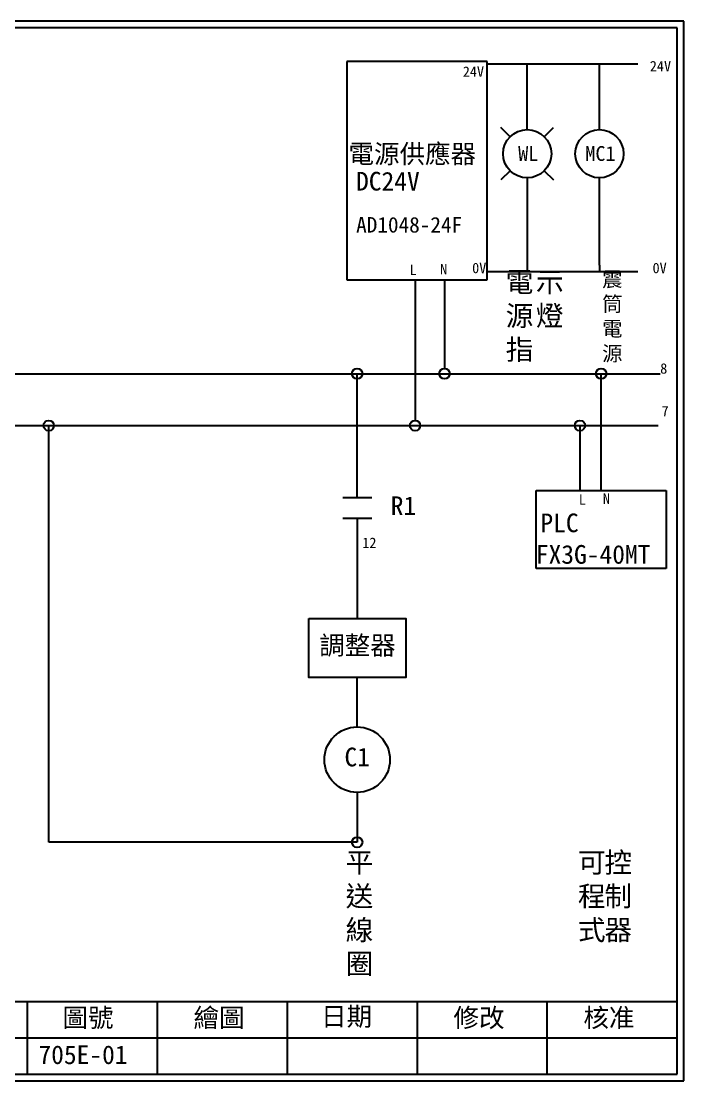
# Model space of a CAD drawing. Extents: x 10 to 297, y 3 to 207.
# Drawn here: x 169.5 to 297, y 3 to 207 of the extents above; entities that cross this region are included whole.
import ezdxf
from ezdxf.enums import TextEntityAlignment as Align

# ---------------------------------------------------------------- set-up
doc = ezdxf.new("R2010")
doc.units = 0
doc.layers.get('0').update_dxf_attribs({"linetype": 'CONTINUOUS'})
doc.layers.add('圖框層', color=7, linetype='CONTINUOUS')
doc.layers.add('標尺寸層', color=3, linetype='CONTINUOUS')
doc.styles.add('CNS', font='romanc.shx', dxfattribs={"bigfont": 'chineset.shx'})
doc.styles.add('STSL', font='kaiu.ttf')

msp = doc.modelspace()

# ---------------------------------------------------------------- linework, layer by layer
for p, q in [((259.19, 199.2), (232.19, 199.2)), ((232.19, 199.2), (232.19, 157.2)), ((259.19, 157.2), (259.19, 199.2)), ((288.16, 198.67), (259.19, 198.67)), ((266.88, 189.99), (266.88, 198.67)), ((280.77, 189.99), (280.77, 198.67)), ((266.88, 186.09), (266.88, 189.99)), ((280.77, 186.09), (280.77, 189.99)), ((263.6, 184.73), (261.83, 186.5)), ((270.16, 184.73), (271.93, 186.5)), ((263.6, 178.17), (261.83, 176.4)), ((270.16, 178.17), (271.93, 176.4)), ((266.88, 176.81), (266.88, 172.86)), ((266.88, 172.86), (266.88, 158.72)), ((280.77, 160.02), (280.77, 158.72)), ((232.19, 157.2), (255.19, 157.2)), ((245.3, 157.2), (245.3, 130.12)), ((250.97, 157.2), (250.97, 140.12)), ((255.19, 157.2), (259.19, 157.2)), ((288.16, 158.72), (259.19, 158.72)), ((165.27, 139.12), (292.46, 139.12)), ((234.17, 115.27), (234.17, 139.12)), ((281.11, 116.64), (281.11, 139.12)), ((165.27, 129.12), (292.09, 129.12)), ((268.61, 116.64), (293.61, 116.64)), ((268.61, 101.64), (268.61, 116.64)), ((293.61, 116.64), (293.61, 101.64)), ((234.17, 111.3), (234.17, 91.96)), ((293.61, 101.64), (268.61, 101.64)), ((234.17, 71.11), (234.17, 80.64)), ((234.17, 58.51), (234.17, 48.91))]:
    msp.add_line(p, q)
msp.add_lwpolyline([(224.84, 91.96), (243.5, 91.96), (243.5, 80.64), (224.84, 80.64)], close=True)
for centre, radius in [((266.88, 181.45), 4.64), ((280.77, 181.45), 4.64), ((250.97, 139.12), 1), ((245.3, 129.12), 1), ((234.17, 64.81), 6.3)]:
    msp.add_circle(centre, radius)
at = {"layer": '圖框層', "color": 7}
for p, q in [((297, 206.97), (10, 206.97)), ((297, 3), (297, 206.97)), ((295.75, 205.72), (11.25, 205.72)), ((295.75, 4.25), (295.75, 205.72)), ((11.25, 18.25), (295.75, 18.25)), ((170.75, 4.25), (170.75, 18.25)), ((195.75, 4.25), (195.75, 18.25)), ((220.75, 4.25), (220.75, 18.25)), ((245.75, 4.25), (245.75, 18.25)), ((270.75, 4.25), (270.75, 18.25)), ((145.75, 11.25), (295.75, 11.25)), ((11.25, 4.25), (295.75, 4.25)), ((10, 3), (297, 3))]:
    msp.add_line(p, q, dxfattribs=at)
at = {"layer": '標尺寸層', "color": 7}
for p, q in [((280.77, 160.02), (280.77, 176.81)), ((174.83, 48.91), (174.83, 129.12)), ((277.03, 129.15), (277.03, 116.64)), ((231.39, 115.27), (236.96, 115.27)), ((231.39, 111.3), (236.96, 111.3)), ((234.17, 48.91), (174.83, 48.91))]:
    msp.add_line(p, q, dxfattribs=at)
for centre in [(234.17, 139.12), (281.11, 139.12), (174.83, 129.12), (277.03, 129.12), (234.17, 48.91)]:
    msp.add_circle(centre, 1, dxfattribs=at)

# ---------------------------------------------------------------- texts
at = {"color": 7}
for s, p in [('WL', (267.08, 181.5)), ('MC1', (280.97, 181.5))]:
    msp.add_text(s, height=2.856, dxfattribs=at).set_placement(p, align=Align.MIDDLE_CENTER)
at = {"layer": '圖框層', "color": 4, "style": 'STSL'}
for s, height, p in [('24V', 2, (254.49, 196.26)), ('24V', 2, (290.47, 197.32)), ('電源供應器', 3.6, (232.5, 179.63)), ('DC24V', 3.6, (233.96, 174.37)), ('AD1048-24F', 3, (233.97, 166.28)), ('L', 2, (244.26, 158.11)), ('N', 2, (250.12, 158.26)), ('0V', 2, (256.29, 158.46)), ('0V', 2, (290.99, 158.46)), ('8', 2, (292.46, 139.12)), ('7', 2, (292.73, 130.9)), ('R1', 3.6, (240.62, 111.9)), ('L', 2, (276.8, 113.88)), ('N', 2, (281.44, 114.06)), ('PLC', 3.6, (269.42, 108.6)), ('12', 2, (235.16, 105.57)), ('FX3G-40MT', 3.6, (268.54, 102.53)), ('調整器', 3.6, (226.86, 85.02)), ('C1', 3.6, (231.73, 63.53)), ('圖號', 3.6, (177.47, 13.34)), ('繪圖', 3.6, (202.69, 13.34)), ('日期', 3.6, (227.22, 13.59)), ('修改', 3.6, (252.69, 13.34)), ('核准', 3.6, (277.69, 13.34)), ('705E-01', 3.6, (172.86, 6.22))]:
    msp.add_text(s, height=height, dxfattribs=at).set_placement(p)
at = {"layer": '標尺寸層', "color": 7, "attachment_point": 1, "style": 'CNS'}
for s, insert, char_height, width in [('{\\fDFKai-SB|b0|i0|c136|p65;電\\P源指}', (262.74, 158.72), 3.9, 4.1392), ('{\\fDFKai-SB|b0|i0|c136|p65;示燈}', (268.55, 158.72), 3.9, 4.1392), ('{\\fDFKai-SB|b0|i0|c136|p65;震筒電\\P源}', (281.3, 158.72), 2.8559, 4.1392), ('{\\fDFKai-SB|b0|i0|c136|p65;平送線圈}', (231.95, 46.99), 3.9, 5.4243), ('{\\fDFKai-SB|b0|i0|c136|p65;可程式}', (276.64, 46.99), 3.9, 5.4243), ('{\\fDFKai-SB|b0|i0|c136|p65;控制器}', (281.73, 46.99), 3.9, 5.4243)]:
    msp.add_mtext(s, dxfattribs=dict(at, insert=insert, char_height=char_height, width=width))

doc.saveas('drawing.dxf')
